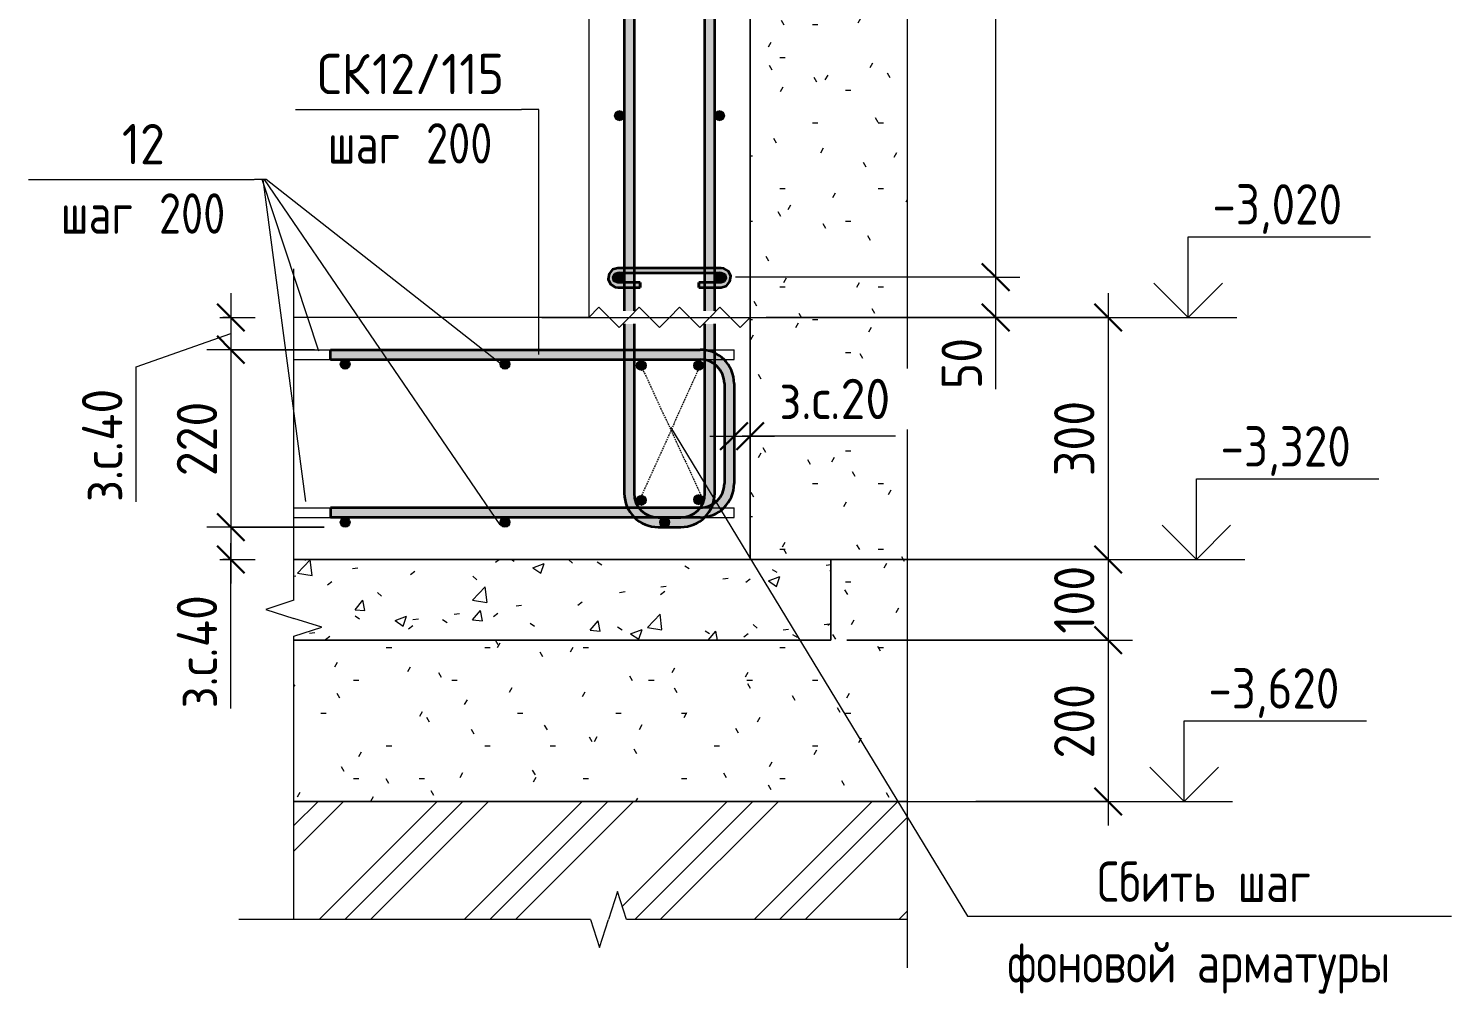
# Model space of a CAD drawing. Header units: millimetres. Extents: x -6516 to 17647, y -4389 to 6814.
# Drawn here: x 15271 to 17035, y -3858 to -2662 of the extents above; entities that cross this region are included whole.
import ezdxf

# ---------------------------------------------------------------- set-up
doc = ezdxf.new("R2010")
doc.units = ezdxf.units.MM
doc.linetypes.add('01 Штриховая _2 мм_', pattern=[3, 2, -1])
for name, color, linetype, lineweight in [('AA_Dim', 7, 'Continuous', 9), ('AA_Dim-20', 7, 'Continuous', 9), ('AA_Linii', 7, 'Continuous', 9), ('AA_Oformlenie', 7, 'Continuous', 9), ('AA_Vinoska', 7, 'Continuous', 9), ('AA_Visotnaya otmetka', 7, 'Continuous', 9), ('AF_Perekritie', 7, 'Continuous', 60), ('AF_Perekritie_Грунт', 253, 'Continuous', 20), ('AF_Stena_Опалубка', 253, 'Continuous', 20), ('KR_Armatura', 7, 'Continuous', 20), ('KR_Armatura_Tonkie', 7, 'Continuous', 20), ('KR_Fundament', 7, 'Continuous', 20), ('Генплан', 7, 'Continuous', 9)]:
    doc.layers.add(name, color=color, linetype=linetype, lineweight=lineweight)
doc.styles.add('GOST Common', font='GOST_Common.ttf', dxfattribs={"width": 0.85, "height": 50})
doc.styles.add('ISOCPEUR_1', font='isocpeur.TTF', dxfattribs={"width": 0.9, "height": 50})
doc.styles.add('ISOCPEUR_2', font='isocpeur.TTF', dxfattribs={"width": 0.85, "height": 50})
doc.styles.add('ISOCPEUR_3', font='isocpeur.TTF', dxfattribs={"width": 0.8, "height": 50})
doc.dimstyles.new('00_Точн_3_знака__прозр_', dxfattribs={"dimscale": 304.8, "dimtxt": 50.137748, "dimasz": 0.111549, "dimexe": 0.098425, "dimexo": 0.065617, "dimgap": 0.006562, "dimtad": 1, "dimdec": 3, "dimrnd": 0.001, "dimdsep": 46, "dimtxsty": 'ISOCPEUR_1', "dimblk1": 'OBLIQUE', "dimblk2": 'OBLIQUE', "dimsah": 1, "dimcen": 0.09, "dimdle": 0.098425, "dimazin": 0, "dimtfac": 1, "dimtdec": 4, "dimtix": 1, "dimtmove": 1, "dimatfit": 3, "dimfxl": 1, "dimtvp": 1, "dimtolj": 1, "dimtzin": 0, "dimlwd": 18, "dimlwe": 18, "dimarcsym": 2})
doc.dimstyles.new('00_Точн_3_знака__прозр__1', dxfattribs={"dimscale": 304.8, "dimtxt": 50.137748, "dimasz": 0.111549, "dimexe": 0.098425, "dimexo": 0.065617, "dimgap": 0.006562, "dimtad": 1, "dimdec": 3, "dimrnd": 0.001, "dimdsep": 46, "dimtxsty": 'ISOCPEUR_1', "dimblk1": 'OBLIQUE', "dimblk2": 'OBLIQUE', "dimsah": 1, "dimcen": 0.09, "dimdle": 0.098425, "dimazin": 0, "dimtfac": 1, "dimtdec": 4, "dimtix": 1, "dimtmove": 0, "dimatfit": 3, "dimfxl": 1, "dimtvp": 1, "dimtolj": 1, "dimtzin": 0, "dimlwd": 18, "dimlwe": 18, "dimarcsym": 2})
doc.dimstyles.new('01_Точн_3_знака__непрозр_', dxfattribs={"dimscale": 304.8, "dimtxt": 50.137748, "dimasz": 0.111549, "dimexe": 0.098425, "dimexo": 0.065617, "dimgap": 0.019685, "dimtad": 1, "dimdec": 3, "dimrnd": 0.001, "dimdsep": 46, "dimtxsty": 'ISOCPEUR_1', "dimblk1": 'OBLIQUE', "dimblk2": 'OBLIQUE', "dimsah": 1, "dimcen": 0.09, "dimdle": 0.098425, "dimazin": 0, "dimtfac": 1, "dimtdec": 4, "dimtix": 1, "dimtmove": 1, "dimatfit": 3, "dimfxl": 1, "dimtvp": 1, "dimtfill": 1, "dimtolj": 1, "dimtzin": 0, "dimlwd": 18, "dimlwe": 18, "dimarcsym": 2})
doc.dimstyles.new('05_Округл_1мм__прозр_', dxfattribs={"dimscale": 304.8, "dimtxt": 50.137748, "dimasz": 0.111549, "dimexe": 0.098425, "dimexo": 0.065617, "dimgap": 0.006562, "dimtad": 1, "dimdec": 0, "dimdsep": 46, "dimtxsty": 'ISOCPEUR_1', "dimblk1": 'OBLIQUE', "dimblk2": 'OBLIQUE', "dimsah": 1, "dimcen": 0.09, "dimdle": 0.098425, "dimazin": 0, "dimtfac": 1, "dimtdec": 4, "dimtix": 1, "dimtmove": 0, "dimatfit": 3, "dimfxl": 1, "dimtvp": 1, "dimtolj": 1, "dimtzin": 0, "dimlwd": 18, "dimlwe": 18, "dimarcsym": 2})
doc.dimstyles.new('05_Округл_1мм__прозр__1', dxfattribs={"dimscale": 304.8, "dimtxt": 50.137748, "dimasz": 0.111549, "dimexe": 0.098425, "dimexo": 0.065617, "dimgap": 0.006562, "dimtad": 1, "dimdec": 0, "dimdsep": 46, "dimtxsty": 'ISOCPEUR_1', "dimblk1": 'OBLIQUE', "dimblk2": 'OBLIQUE', "dimsah": 1, "dimcen": 0.09, "dimdle": 0.098425, "dimazin": 0, "dimtfac": 1, "dimtdec": 4, "dimtix": 1, "dimtmove": 1, "dimatfit": 3, "dimfxl": 1, "dimtvp": 1, "dimtolj": 1, "dimtzin": 0, "dimlwd": 18, "dimlwe": 18, "dimarcsym": 2})

# ---------------------------------------------------------------- blocks, each defined once
blk = doc.blocks.new('Грунт - Грунт-3679763-КР_РЗ_Арм_4')
at = {"layer": 'Генплан'}
h = blk.add_hatch(dxfattribs=at)
h.set_pattern_fill('FP_20', color=256, style=0, pattern_type=2)
h.set_pattern_definition([(45, (-5835.2, -300), (-89.8026, 89.8026), []), (45, (-5803.45, -300), (0, 179.605), []), (45, (-5866.95, -300), (0, 179.605), [])])
h.paths.add_polyline_path([(-4665.5, -3766.3), (-4654.5, -3731.7), (-4643.5, -3766.3), (-4295.5, -3766.3), (-4295.5, -3620), (-5055.5, -3620), (-5055.5, -3766.3), (-4688, -3766.3), (-4688, -3750.6), (-4665.5, -3750.6)])
blk.add_line((-4295.5, -3620), (-5055.5, -3620), dxfattribs=at)
blk = doc.blocks.new('350_Шпилька массив _НесАрм_РабПлоск_ - 350_Шпилька массив _НесАрм_РабПлоск_-3968152-КР_РЗ_Арм_4')
at = {"layer": 'KR_Armatura_Tonkie', "lineweight": 35}
for points in [[(-4654, -2982.7), (-4654, -2976.8), (-4659.2, -2973.8), (-4659, -2967.7), (-4654, -2964.7), (-4654, -2958.9), (-4657.6, -2960.3), (-4662.5, -2962.3), (-4666, -2970.8), (-4662.5, -2979.3), (-4654.9, -2982.4)], [(-4565.1, -2964.8), (-4526, -2964.7), (-4526, -2958.8), (-4654, -2958.9), (-4654, -2964.8), (-4620.9, -2964.8)], [(-4526, -2982.7), (-4522.4, -2981.3), (-4517.5, -2979.3), (-4514, -2970.8), (-4517.5, -2962.3), (-4526, -2958.9), (-4526, -2964.8), (-4520.8, -2967.8), (-4520.8, -2973.8), (-4526, -2976.9), (-4526, -2982.4)], [(-4646, -2982.8), (-4626.3, -2982.7), (-4626.3, -2976.8), (-4654, -2976.9), (-4654, -2982.8), (-4648.9, -2982.8)], [(-4537.1, -2982.8), (-4526, -2982.7), (-4526, -2976.8), (-4553.7, -2976.9), (-4553.7, -2982.8), (-4546, -2982.8)]]:
    blk.add_hatch(color=256, dxfattribs=at).paths.add_polyline_path(points)
for p, q in [((-4646, -2958.8), (-4654, -2958.8)), ((-4634, -2958.8), (-4646, -2958.8)), ((-4546, -2958.8), (-4634, -2958.8)), ((-4534, -2958.8), (-4546, -2958.8)), ((-4526, -2958.8), (-4534, -2958.8)), ((-4654, -2964.8), (-4646, -2964.8)), ((-4646, -2976.8), (-4654, -2976.8)), ((-4646, -2964.8), (-4634, -2964.8)), ((-4634, -2976.8), (-4646, -2976.8)), ((-4634, -2964.8), (-4546, -2964.8)), ((-4626.3, -2976.8), (-4634, -2976.8)), ((-4626.3, -2976.8), (-4626.3, -2982.8)), ((-4626.3, -2982.7), (-4626.3, -2976.9)), ((-4546, -2976.8), (-4553.7, -2976.8)), ((-4553.7, -2982.8), (-4553.7, -2976.8)), ((-4553.7, -2976.9), (-4553.7, -2982.7)), ((-4546, -2964.8), (-4534, -2964.8)), ((-4534, -2976.8), (-4546, -2976.8)), ((-4534, -2964.8), (-4526, -2964.8)), ((-4526, -2976.8), (-4534, -2976.8)), ((-4654, -2982.8), (-4646, -2982.8)), ((-4646, -2982.8), (-4634, -2982.8)), ((-4634, -2982.8), (-4626.3, -2982.8)), ((-4553.7, -2982.8), (-4546, -2982.8)), ((-4546, -2982.8), (-4534, -2982.8)), ((-4534, -2982.8), (-4526, -2982.8))]:
    blk.add_line(p, q, dxfattribs=at)
at = {"layer": 'KR_Armatura_Tonkie', "lineweight": 35, "flags": 128}
for points in [[(-4654, -2958.8), (-4660.5, -2960.7), (-4664.9, -2965.9), (-4665.9, -2972.6), (-4663, -2978.8), (-4657.2, -2982.4), (-4654, -2982.8)], [(-4526, -2982.8), (-4519.5, -2980.9), (-4515.1, -2975.7), (-4514.1, -2969), (-4517, -2962.8), (-4522.8, -2959.2), (-4526, -2958.8)], [(-4654, -2976.8), (-4658.4, -2974.9), (-4660, -2970.5), (-4657.9, -2966.2), (-4654, -2964.8)], [(-4526, -2964.8), (-4521.6, -2966.7), (-4520, -2971.1), (-4522.1, -2975.4), (-4526, -2976.8)]]:
    blk.add_lwpolyline(points, dxfattribs=at)
blk = doc.blocks.new('011_ЛинияОбрыва _ЭлУзла_Линия_ - Тип 1-3966269-КР_РЗ_Арм_4')
at = {"layer": 'AA_Oformlenie'}
for p, q in [((-5055.5, -3370.6), (-5055.5, -3020)), ((-5055.5, -3766.3), (-5055.5, -3415.2))]:
    blk.add_line(p, q, dxfattribs=at)
blk = doc.blocks.new('011_ЛинияОбрыва _ЭлУзла_Линия_ - Тип 1-3966329-КР_РЗ_Арм_4')
at = {"layer": 'AA_Oformlenie'}
for p, q in [((-4688, -3766.3), (-5123.7, -3766.3)), ((-4295.5, -3766.3), (-4643.5, -3766.3))]:
    blk.add_line(p, q, dxfattribs=at)
blk = doc.blocks.new('011_ЛинияОбрыва _ЭлУзла_Линия_ - Тип 1-3966176-КР_РЗ_Арм_4')
at = {"layer": 'AA_Oformlenie'}
blk.add_line((-4295.5, -1945.7), (-4295.5, -3766.3), dxfattribs=at)
blk = doc.blocks.new('Последовательность узлов - 3мм масшт20 маскировка-904226-КР_РЗ_Арм_4')
at = {"layer": 'AA_Oformlenie'}
for p, q in [((-4690, -3020), (-4677.5, -3007.5)), ((-4652.5, -3032.5), (-4677.5, -3007.5)), ((-4640, -3020), (-4627.5, -3007.5)), ((-4602.5, -3032.5), (-4627.5, -3007.5)), ((-4590, -3020), (-4577.5, -3007.5)), ((-4552.5, -3032.5), (-4577.5, -3007.5)), ((-4540, -3020), (-4527.5, -3007.5)), ((-4502.5, -3032.5), (-4527.5, -3007.5)), ((-4640, -3020), (-4652.5, -3032.5)), ((-4590, -3020), (-4602.5, -3032.5)), ((-4540, -3020), (-4552.5, -3032.5)), ((-4490, -3020), (-4502.5, -3032.5))]:
    blk.add_line(p, q, dxfattribs=at)
blk = doc.blocks.new('010_Текст с выноской - Текст 2 строки-3938426-КР_РЗ_Арм_4')
at = {"layer": 'AA_Vinoska'}
blk.add_line((-4220.7, -3762.1), (-3620.7, -3762.1), dxfattribs=at)
blk = doc.blocks.new('DIMBLOCK113-КР_РЗ_Арм_4')
at = {"layer": 'AA_Dim-20', "lineweight": 18}
for p, q in [((16609.7, -2990), (16609.7, -3320)), ((16185.9, -3020), (16639.7, -3020)), ((16609.7, -3020), (16185.9, -3020)), ((16185.9, -3320), (16639.7, -3320)), ((16609.7, -3320), (16185.9, -3320))]:
    blk.add_line(p, q, dxfattribs=at)
at = {"layer": 'AA_Dim-20', "lineweight": 30}
for p, q in [((16609.7, -3020), (16592.7, -3003)), ((16609.7, -3020), (16626.7, -3037)), ((16609.7, -3320), (16592.7, -3303)), ((16609.7, -3320), (16626.7, -3337))]:
    blk.add_line(p, q, dxfattribs=at)
at = {"layer": 'AA_Dim-20', "color": 0, "lineweight": 18, "insert": (16542.6, -3216.8), "char_height": 50, "width": 112.384, "attachment_point": 1, "rotation": 90, "line_spacing_factor": 1.135194, "style": 'ISOCPEUR_1'}
blk.add_mtext('300', dxfattribs=at)
blk = doc.blocks.new('_Oblique')
at = {"color": 0, "linetype": 'ByBlock', "lineweight": -2}
blk.add_line((-0.5, -0.5), (0.5, 0.5), dxfattribs=at)
blk = doc.blocks.new('DIMBLOCK114-КР_РЗ_Арм_4')
at = {"layer": 'AA_Dim-20', "lineweight": 30}
for p, q in [((16609.7, -3320), (16592.7, -3303)), ((16609.7, -3320), (16626.7, -3337)), ((16609.7, -3420), (16592.7, -3403)), ((16609.7, -3420), (16626.7, -3437))]:
    blk.add_line(p, q, dxfattribs=at)
at = {"layer": 'AA_Dim-20', "lineweight": 18}
for p, q in [((16185.9, -3320), (16639.7, -3320)), ((16609.7, -3320), (16185.9, -3320)), ((16609.7, -3320), (16609.7, -3420)), ((16285.9, -3420), (16639.7, -3420)), ((16609.7, -3420), (16285.9, -3420))]:
    blk.add_line(p, q, dxfattribs=at)
at = {"layer": 'AA_Dim-20', "color": 0, "lineweight": 18, "insert": (16542.6, -3412.1), "char_height": 50, "width": 101.032, "attachment_point": 1, "rotation": 90, "line_spacing_factor": 1.135194, "style": 'ISOCPEUR_1'}
blk.add_mtext('100', dxfattribs=at)
blk = doc.blocks.new('DIMBLOCK115-КР_РЗ_Арм_4')
at = {"layer": 'AA_Dim-20', "lineweight": 30}
for p, q in [((16609.7, -3420), (16592.7, -3403)), ((16609.7, -3420), (16626.7, -3437)), ((16609.7, -3620), (16592.7, -3603)), ((16609.7, -3620), (16626.7, -3637))]:
    blk.add_line(p, q, dxfattribs=at)
at = {"layer": 'AA_Dim-20', "lineweight": 18}
for p, q in [((16285.9, -3420), (16639.7, -3420)), ((16609.7, -3420), (16285.9, -3420)), ((16609.7, -3420), (16609.7, -3650)), ((16609.7, -3620), (16445.7, -3620)), ((16449.6, -3620), (16639.7, -3620))]:
    blk.add_line(p, q, dxfattribs=at)
at = {"layer": 'AA_Dim-20', "color": 0, "lineweight": 18, "insert": (16542.6, -3566.8), "char_height": 50, "width": 112.384, "attachment_point": 1, "rotation": 90, "line_spacing_factor": 1.135194, "style": 'ISOCPEUR_1'}
blk.add_mtext('200', dxfattribs=at)
blk = doc.blocks.new('Высотные отметки - Стрелка вверх-400292-КР_РЗ_Арм_4')
at = {"layer": 'AA_Vinoska'}
for p, q in [((-3947, -2920), (-3721, -2920)), ((-3947, -3020), (-3947, -2920)), ((-3947, -3020), (-3989.5, -2977.6)), ((-3947, -3020), (-3904.6, -2977.6)), ((-4007, -3020), (-3887, -3020))]:
    blk.add_line(p, q, dxfattribs=at)
blk = doc.blocks.new('DIMBLOCK116-КР_РЗ_Арм_4')
at = {"layer": 'AA_Dim-20', "lineweight": 18}
for p, q in [((15522.3, -2990), (15522.3, -3060)), ((15508.4, -3020), (15552.3, -3020)), ((15522.3, -3020), (15512.4, -3020)), ((15404.9, -3081.2), (15522.3, -3040)), ((15625.9, -3060), (15492.3, -3060)), ((15522.3, -3060), (15625.9, -3060)), ((15404.9, -3248.8), (15404.9, -3081.2))]:
    blk.add_line(p, q, dxfattribs=at)
at = {"layer": 'AA_Dim-20', "lineweight": 30}
for p, q in [((15522.3, -3020), (15505.3, -3003)), ((15522.3, -3020), (15539.3, -3037)), ((15522.3, -3060), (15505.3, -3043)), ((15522.3, -3060), (15539.3, -3077))]:
    blk.add_line(p, q, dxfattribs=at)
at = {"layer": 'AA_Dim-20', "color": 0, "lineweight": 18, "insert": (15337.7, -3248.8), "char_height": 50, "width": 177.09, "attachment_point": 1, "rotation": 90, "line_spacing_factor": 1.135194, "style": 'ISOCPEUR_1'}
blk.add_mtext('з.с.40', dxfattribs=at)
blk = doc.blocks.new('DIMBLOCK117-КР_РЗ_Арм_4')
at = {"layer": 'AA_Dim-20', "lineweight": 30}
for p, q in [((15522.3, -3060), (15505.3, -3043)), ((15522.3, -3060), (15539.3, -3077)), ((15522.3, -3280), (15505.3, -3263)), ((15522.3, -3280), (15539.3, -3297))]:
    blk.add_line(p, q, dxfattribs=at)
at = {"layer": 'AA_Dim-20', "lineweight": 18}
for p, q in [((15625.9, -3060), (15492.3, -3060)), ((15522.3, -3060), (15522.3, -3280)), ((15522.3, -3060), (15625.9, -3060)), ((15637.9, -3280), (15492.3, -3280)), ((15522.3, -3280), (15637.9, -3280))]:
    blk.add_line(p, q, dxfattribs=at)
at = {"layer": 'AA_Dim-20', "color": 0, "lineweight": 18, "insert": (15455.2, -3216.8), "char_height": 50, "width": 112.384, "attachment_point": 1, "rotation": 90, "line_spacing_factor": 1.135194, "style": 'ISOCPEUR_1'}
blk.add_mtext('220', dxfattribs=at)
blk = doc.blocks.new('DIMBLOCK118-КР_РЗ_Арм_4')
at = {"layer": 'AA_Dim-20', "lineweight": 30}
for p, q in [((15522.3, -3280), (15505.3, -3263)), ((15522.3, -3280), (15539.3, -3297)), ((15522.3, -3320), (15505.3, -3303)), ((15522.3, -3320), (15539.3, -3337))]:
    blk.add_line(p, q, dxfattribs=at)
at = {"layer": 'AA_Dim-20', "lineweight": 18}
for p, q in [((15637.9, -3280), (15492.3, -3280)), ((15522.3, -3280), (15522.3, -3350)), ((15522.3, -3280), (15637.9, -3280)), ((15522.3, -3337), (15522.3, -3300)), ((15508.4, -3320), (15552.3, -3320)), ((15522.3, -3320), (15512.4, -3320)), ((15522.3, -3504.6), (15522.3, -3337))]:
    blk.add_line(p, q, dxfattribs=at)
at = {"layer": 'AA_Dim-20', "color": 0, "lineweight": 18, "insert": (15455.2, -3504.6), "char_height": 50, "width": 177.09, "attachment_point": 1, "rotation": 90, "line_spacing_factor": 1.135194, "style": 'ISOCPEUR_1'}
blk.add_mtext('з.с.40', dxfattribs=at)
blk = doc.blocks.new('042_М_Арматуры - Диам длина поз _ Шаг-2260295-КР_РЗ_Арм_4')
at = {"layer": 'AA_Vinoska'}
blk.add_line((-5384.6, -2849.2), (-5104.6, -2849.2), dxfattribs=at)
blk = doc.blocks.new('DIMBLOCK119-КР_РЗ_Арм_4')
at = {"layer": 'AA_Dim-20', "lineweight": 30}
for p, q in [((16145.9, -3167.2), (16162.9, -3150.2)), ((16165.9, -3167.2), (16182.9, -3150.2)), ((16145.9, -3167.2), (16128.9, -3184.2)), ((16165.9, -3167.2), (16148.9, -3184.2))]:
    blk.add_line(p, q, dxfattribs=at)
at = {"layer": 'AA_Dim-20', "lineweight": 18}
for p, q in [((16115.9, -3167.2), (16195.9, -3167.2)), ((16145.9, -3163.1), (16145.9, -3197.2)), ((16145.9, -3167.2), (16145.9, -3163.1)), ((16182.2, -3167.2), (16155.9, -3167.2)), ((16165.9, -3163.1), (16165.9, -3197.2)), ((16165.9, -3167.2), (16165.9, -3163.1)), ((16346, -3167.2), (16182.2, -3167.2))]:
    blk.add_line(p, q, dxfattribs=at)
at = {"layer": 'AA_Dim-20', "color": 0, "lineweight": 18, "insert": (16202.2, -3096.1), "char_height": 50, "width": 172.55, "attachment_point": 1, "line_spacing_factor": 1.135194, "style": 'ISOCPEUR_1', "bg_fill": 3, "box_fill_scale": 1.25, "bg_fill_color": 256, "bg_fill_true_color": 13158600, "bg_fill_transparency": 0}
blk.add_mtext('з.с.20', dxfattribs=at)
blk = doc.blocks.new('DIMBLOCK120-КР_РЗ_Арм_4')
at = {"layer": 'AA_Dim-20', "lineweight": 30}
for p, q in [((16470.2, -2970), (16453.2, -2953)), ((16470.2, -2970), (16487.2, -2987)), ((16470.2, -3020), (16453.2, -3003)), ((16470.2, -3020), (16487.2, -3037))]:
    blk.add_line(p, q, dxfattribs=at)
at = {"layer": 'AA_Dim-20', "lineweight": 18}
for p, q in [((16470.2, -2970), (16147.9, -2970)), ((16470.2, -3050), (16470.2, -2970)), ((16470.2, -2970), (16500.2, -2970)), ((16470.2, -3026.5), (16470.2, -2995)), ((16470.2, -3020), (16185.9, -3020)), ((16470.2, -3020), (16500.2, -3020)), ((16470.2, -3109), (16470.2, -3026.5))]:
    blk.add_line(p, q, dxfattribs=at)
at = {"layer": 'AA_Dim-20', "color": 0, "lineweight": 18, "insert": (16403.1, -3109), "char_height": 50, "width": 74.923, "attachment_point": 1, "rotation": 90, "line_spacing_factor": 1.135194, "style": 'ISOCPEUR_1'}
blk.add_mtext('50', dxfattribs=at)
blk = doc.blocks.new('_None')
blk = doc.blocks.new('DIMBLOCK121-КР_РЗ_Арм_4')
at = {"layer": 'AA_Dim-20', "lineweight": 18}
for p, q in [((16470.2, 300), (16185.9, 300)), ((16470.2, 300), (16500.2, 300)), ((16470.2, 230), (16147.9, 230)), ((16470.2, -2970), (16470.2, 230)), ((16470.2, 230), (16500.2, 230)), ((16470.2, -2970), (16147.9, -2970)), ((16470.2, -2970), (16500.2, -2970))]:
    blk.add_line(p, q, dxfattribs=at)
at = {"layer": 'AA_Dim-20', "lineweight": 30}
for p, q in [((16470.2, 300), (16453.2, 317)), ((16470.2, 300), (16487.2, 283)), ((16470.2, 230), (16453.2, 247)), ((16470.2, 230), (16487.2, 213)), ((16470.2, -2970), (16453.2, -2953)), ((16470.2, -2970), (16487.2, -2987))]:
    blk.add_line(p, q, dxfattribs=at)
at = {"layer": 'AA_Dim-20', "color": 0, "lineweight": 18, "insert": (16403.1, -1537), "char_height": 50, "width": 400.724, "attachment_point": 1, "rotation": 90, "line_spacing_factor": 1.135194, "style": 'ISOCPEUR_1'}
blk.add_mtext('16х200=3200', dxfattribs=at)

msp = doc.modelspace()

# ---------------------------------------------------------------- hatches: boundary and pattern name
at = {"layer": 'AF_Perekritie', "lineweight": 9}
h = msp.add_hatch(dxfattribs=at)
h.set_pattern_fill('FP_21', color=256, style=0, pattern_type=2)
h.set_pattern_definition([(50, (14820.72, -300), (145.7474, -12.7507), [15.24, -167.64]), (355, (14820.72, -300), (-28.194, 152.846), [12.192, -134.112]), (100.451, (14832.87, -301.06), (117.554, 140.094), [12.952, -142.472]), (46.184, (14820.72, -259.36), (216.8635, -33.634), [22.86, -251.46]), (96.636, (14838.8, -262.16), (189.922, 197.942), [19.428, -213.708]), (351.184, (14820.72, -259.36), (189.925, 197.94), [18.288, -201.168]), (21, (14841.04, -269.52), (121.292, -81.8118), [15.24, -167.64]), (326, (14841.04, -269.52), (49.442, 147.351), [12.192, -134.112]), (71.451, (14851.15, -276.34), (170.734, 65.5375), [12.952, -142.472]), (37.5, (14820.72, -300), (2.4709, 67.6435), [6.706, -125.781, 6.706, -129.438, -134.62]), (37.5, (14820.72, -300), (2.4709, 67.6435), [-268.63, 6.706, -127.914]), (7.5, (14820.72, -300), (53.4554, 80.144), [6.706, -70.917, 6.706, -122.733, -51.308]), (7.5, (14820.72, -300), (53.4554, 80.144), [-207.061, 6.706, -44.602]), (327.5, (14775.405, -300), (108.4723, -4.58285), [6.706, -44.094, 6.706, -151.79, -210.312]), (327.5, (14775.405, -300), (108.4723, -4.58285), [-209.296, 6.706, -203.606]), (317.5, (14755.09, -300), (118.503, 20.3417), [6.706, -59.334, 6.706, -98.552, -149.352]), (317.5, (14755.09, -300), (118.503, 20.3417), [-171.298, 6.706, -142.646])])
h.paths.add_polyline_path([(16265.9223, -3420), (16265.9223, -3320), (15600.4228, -3320), (15600.4228, -3370.6433), (15616.1239, -3370.6433), (15616.1239, -3393.1668), (15600.4228, -3393.1668), (15635.0638, -3404.1668), (15600.4228, -3415.1668), (15600.4228, -3420), (15635.0638, -3420)])
at = {"layer": 'KR_Armatura'}
h = msp.add_hatch(color=256, dxfattribs=at)
edge = h.paths.add_edge_path()
edge.add_arc((16003.9223, -2770), 6, 0, 360)
for points in [[(16003.9223, -2776), (16009.1185, -2773), (16009.1185, -2767), (16003.9223, -2764), (15998.7262, -2767), (15998.7262, -2773)], [(16127.9223, -2776), (16133.1185, -2773), (16133.1185, -2767), (16127.9223, -2764), (16122.7262, -2767), (16122.7262, -2773)], [(16127.9223, -2776), (16133.1185, -2773), (16133.1185, -2767), (16127.9223, -2764), (16122.7262, -2767), (16122.7262, -2773)], [(16003.9223, -2976), (16009.1185, -2973), (16009.1185, -2967), (16003.9223, -2964), (15998.7262, -2967), (15998.7262, -2973)], [(16127.9223, -2976), (16133.1185, -2973), (16133.1185, -2967), (16127.9223, -2964), (16122.7262, -2967), (16122.7262, -2973)], [(16127.9223, -2976), (16133.1185, -2973), (16133.1185, -2967), (16127.9223, -2964), (16122.7262, -2967), (16122.7262, -2973)]]:
    msp.add_hatch(color=256, dxfattribs=at).paths.add_polyline_path(points)
h = msp.add_hatch(color=256, dxfattribs=at)
edge = h.paths.add_edge_path()
edge.add_arc((16127.9223, -2770), 6, 0, 360)
h = msp.add_hatch(color=256, dxfattribs=at)
edge = h.paths.add_edge_path()
edge.add_arc((16127.9223, -2770), 6, 0, 360)
h = msp.add_hatch(color=256, dxfattribs=at)
edge = h.paths.add_edge_path()
edge.add_arc((16003.9223, -2970), 6, 0, 360)
h = msp.add_hatch(color=256, dxfattribs=at)
edge = h.paths.add_edge_path()
edge.add_arc((16127.9223, -2970), 6, 0, 360)
h = msp.add_hatch(color=256, dxfattribs=at)
edge = h.paths.add_edge_path()
edge.add_arc((16127.9223, -2970), 6, 0, 360)
at = {"layer": 'KR_Armatura', "lineweight": 9}
h = msp.add_hatch(color=256, dxfattribs=at)
edge = h.paths.add_edge_path()
edge.add_arc((15663.9223, -3078), 6, 0, 360)
for points in [[(15660.9223, -3083.1962), (15666.9223, -3083.1962), (15669.9223, -3078), (15666.9223, -3072.8038), (15660.9223, -3072.8038), (15657.9223, -3078)], [(15858.9223, -3083.1962), (15864.9223, -3083.1962), (15867.9223, -3078), (15864.9223, -3072.8038), (15858.9223, -3072.8038), (15855.9223, -3078)], [(16101.8835, -3085.5836), (16107.0796, -3082.5836), (16107.0796, -3076.5836), (16101.8835, -3073.5836), (16096.6873, -3076.5836), (16096.6873, -3082.5836)], [(16101.8835, -3251.8336), (16107.0796, -3248.8336), (16107.0796, -3242.8336), (16101.8835, -3239.8336), (16096.6873, -3242.8336), (16096.6873, -3248.8336)], [(15660.9223, -3279.1962), (15666.9223, -3279.1962), (15669.9223, -3274), (15666.9223, -3268.8038), (15660.9223, -3268.8038), (15657.9223, -3274)], [(15858.9223, -3279.1962), (15864.9223, -3279.1962), (15867.9223, -3274), (15864.9223, -3268.8038), (15858.9223, -3268.8038), (15855.9223, -3274)], [(16056.9223, -3279.1962), (16062.9223, -3279.1962), (16065.9223, -3274), (16062.9223, -3268.8038), (16056.9223, -3268.8038), (16053.9223, -3274)]]:
    msp.add_hatch(color=256, dxfattribs=at).paths.add_polyline_path(points)
h = msp.add_hatch(color=256, dxfattribs=at)
edge = h.paths.add_edge_path()
edge.add_arc((15861.9223, -3078), 6, 0, 360)
h = msp.add_hatch(color=256, dxfattribs=at)
edge = h.paths.add_edge_path()
edge.add_arc((16101.8835, -3079.5836), 6, 0, 360)
h = msp.add_hatch(color=256, dxfattribs=at)
edge = h.paths.add_edge_path()
edge.add_arc((16101.8835, -3245.8336), 6, 0, 360)
h = msp.add_hatch(color=256, dxfattribs=at)
edge = h.paths.add_edge_path()
edge.add_arc((15663.9223, -3274), 6, 0, 360)
h = msp.add_hatch(color=256, dxfattribs=at)
edge = h.paths.add_edge_path()
edge.add_arc((15861.9223, -3274), 6, 0, 360)
h = msp.add_hatch(color=256, dxfattribs=at)
edge = h.paths.add_edge_path()
edge.add_arc((16059.9223, -3274), 6, 0, 360)
at = {"layer": 'KR_Armatura_Tonkie', "transparency": 33554432}
h = msp.add_hatch(color=256, dxfattribs=at)
h.paths.add_polyline_path([(16021.9223, -3238), (16021.9223, -3028), (16009.9223, -3028), (16009.9223, -3238)])
h.paths.add_polyline_path([(16015.9223, -3012), (16021.9223, -3012), (16021.9223, 270), (16009.9223, 270), (16009.9223, -3012)])
h = msp.add_hatch(color=250, dxfattribs=at)
h.paths.add_polyline_path([(16109.9223, -3238), (16121.9223, -3238), (16121.9223, -3028), (16109.9223, -3028), (16109.9223, -3162.9944)])
h.paths.add_polyline_path([(16109.9223, -3012), (16121.9223, -3012), (16121.9223, 270), (16109.9223, 270), (16109.9223, -2993.149)])
at = {"layer": 'KR_Armatura_Tonkie'}
for color, points in [(256, [(15645.9223, -3072), (16103.9223, -3072), (16103.9223, -3060), (15645.9223, -3060)]), (250, [(16133.9223, -3102), (16145.9223, -3102), (16144.4912, -3091.1296), (16140.2954, -3081), (16133.6208, -3072.3015), (16124.9223, -3065.6269), (16114.7927, -3061.4311), (16103.9223, -3060), (16103.9223, -3072), (16111.6869, -3073.0222), (16118.9223, -3076.0192), (16125.1355, -3080.7868), (16129.9031, -3087), (16132.9001, -3094.2354)]), (256, [(16031.0995, -3085.5836), (16036.2956, -3082.5836), (16036.2956, -3076.5836), (16031.0995, -3073.5836), (16025.9033, -3076.5836), (16025.9033, -3082.5836)]), (250, [(16133.9223, -3226), (16145.9223, -3226), (16145.9223, -3102), (16133.9223, -3102), (16133.9223, -3162.9944)]), (250, [(16103.9223, -3268), (16114.7927, -3266.5689), (16124.9223, -3262.3731), (16133.6208, -3255.6985), (16140.2954, -3247), (16144.4912, -3236.8704), (16145.9223, -3226), (16133.9223, -3226), (16132.9001, -3233.7646), (16129.9031, -3241), (16125.1355, -3247.2132), (16118.9223, -3251.9808), (16111.6869, -3254.9778), (16103.9223, -3256)]), (256, [(16031.0995, -3252.6339), (16036.2956, -3249.6339), (16036.2956, -3243.6339), (16031.0995, -3240.6339), (16025.9033, -3243.6339), (16025.9416, -3249.656)]), (250, [(15979.1288, -3268), (16103.9223, -3268), (16103.9223, -3256), (15645.9223, -3256), (15645.9223, -3268)])]:
    msp.add_hatch(color=color, dxfattribs=at).paths.add_polyline_path(points)
h = msp.add_hatch(color=256, dxfattribs=at)
edge = h.paths.add_edge_path()
edge.add_arc((16031.0995, -3079.5836), 6, 0, 360)
at = {"layer": 'KR_Armatura_Tonkie', "transparency": 33554432}
for points in [[(16051.9223, -3280), (16051.9223, -3268), (16044.1577, -3266.9778), (16036.9223, -3263.9808), (16030.7091, -3259.2132), (16025.9416, -3253), (16022.9445, -3245.7646), (16021.9223, -3238), (16009.9223, -3238), (16011.3534, -3248.8704), (16015.5493, -3259), (16022.2238, -3267.6985), (16030.9223, -3274.3731), (16041.0519, -3278.5689)], [(16079.9223, -3280), (16090.7927, -3278.5689), (16100.9223, -3274.3731), (16109.6208, -3267.6985), (16116.2954, -3259), (16120.4912, -3248.8704), (16121.9223, -3238), (16109.9223, -3238), (16108.9001, -3245.7646), (16105.9031, -3253), (16101.1355, -3259.2132), (16094.9223, -3263.9808), (16087.6869, -3266.9778), (16079.9223, -3268)], [(16079.9223, -3280), (16079.9223, -3268), (16051.9223, -3268), (16051.9223, -3280)]]:
    msp.add_hatch(color=250, dxfattribs=at).paths.add_polyline_path(points)
at = {"layer": 'KR_Armatura_Tonkie'}
h = msp.add_hatch(color=256, dxfattribs=at)
edge = h.paths.add_edge_path()
edge.add_arc((16031.0995, -3246.6339), 6, 0, 360)
at = {"layer": 'KR_Fundament', "lineweight": 9}
h = msp.add_hatch(dxfattribs=at)
h.set_pattern_fill('FP_22', color=256, style=0, pattern_type=2)
h.set_pattern_definition([(0, (14820.72, -300), (162.56, 40.64), [6.706, -115.214, 6.706, -115.214, -650.24]), (0, (14820.72, -300), (162.56, 40.64), [-243.84, 6.706, -237.134, 6.706, -115.214, -284.48]), (0, (14820.72, -300), (162.56, 40.64), [-609.6, 6.706, -74.574, 6.706, -196.494]), (120, (14881.68, -279.68), (-116.47527, 120.4611), [6.706, -115.214, 6.706, -115.214, -650.24]), (120, (14881.68, -279.68), (-116.47527, 120.4611), [-243.84, 6.706, -237.134, 6.706, -115.214, -284.48]), (120, (14881.68, -279.68), (-116.47527, 120.4611), [-609.6, 6.706, -74.574, 6.706, -196.494]), (240, (14902, -198.4), (-46.08473, -161.1011), [6.706, -115.214, 6.706, -115.214, -650.24]), (240, (14902, -198.4), (-46.08473, -161.1011), [-243.84, 6.706, -237.134, 6.706, -115.214, -284.48]), (240, (14902, -198.4), (-46.08473, -161.1011), [-609.6, 6.706, -74.574, 6.706, -196.494])])
h.paths.add_polyline_path([(16360.4228, -3620), (16360.4228, -1945.6903), (16344.7217, -1945.6903), (16344.7217, -1923.1668), (16360.4228, -1923.1668), (16325.7818, -1912.1668), (16360.4228, -1901.1668), (16360.4228, -80), (16165.9223, -80), (16165.9223, -3320), (16265.9223, -3320), (16265.9223, -3420), (15600.4228, -3420), (15600.4228, -3620)])

# ---------------------------------------------------------------- linework, layer by layer
at = {"layer": 'AA_Linii', "linetype": '01 Штриховая _2 мм_', "lineweight": 20}
for p, q in [((16029.6768, -3077.7603), (16104.6768, -3239.7865)), ((16104.6768, -3077.7603), (16029.6768, -3244.8024))]:
    msp.add_line(p, q, dxfattribs=at)
at = {"layer": 'AA_Vinoska'}
for p, q in [((15904.0023, -2762.2791), (15882.3974, -2762.2791)), ((15904.0023, -3066.1874), (15904.0023, -2762.2791)), ((15562.4544, -2849.2292), (15551.3664, -2849.2292)), ((15564.0992, -2849.2292), (15551.3664, -2849.2292)), ((15566.134, -2849.2292), (15551.3664, -2849.2292)), ((15561.1166, -2849.2292), (15551.3664, -2849.2292)), ((15631.2866, -3062.0203), (15561.1166, -2849.2292)), ((15615.0404, -3248.0742), (15562.4544, -2849.2292)), ((15856.2084, -3277.0949), (15564.0992, -2849.2292)), ((15857.3972, -3078), (15566.134, -2849.2292)), ((15600.4228, -3020), (15600.4228, -2960)), ((16067.1245, -3156.1289), (16435.242, -3762.1275)), ((15600.4228, -3370.6433), (15565.7627, -3381.9051)), ((15565.7627, -3381.9051), (15600.4228, -3393.1668)), ((15635.0638, -3404.1668), (15600.4228, -3393.1668)), ((15600.4228, -3415.1668), (15635.0638, -3404.1668)), ((16001.4228, -3731.6926), (15990.4228, -3766.3336)), ((16012.4228, -3766.3336), (16001.4228, -3731.6926)), ((15967.8993, -3766.3336), (15979.161, -3800.9937)), ((15979.161, -3800.9937), (15990.4228, -3766.3336)), ((16360.4228, -3766.3336), (16360.4228, -3826.3336))]:
    msp.add_line(p, q, dxfattribs=at)
at = {"layer": 'AA_Visotnaya otmetka'}
for p, q in [((15907.8102, -3020), (16595.5342, -3020)), ((16595.5342, -3020), (16708.8953, -3020)), ((16235.2978, -3320), (16655.9935, -3320)), ((16655.9935, -3320), (16718.9719, -3320)), ((16300.7954, -3620), (16572.862, -3620)), ((16572.862, -3620), (16703.8571, -3620))]:
    msp.add_line(p, q, dxfattribs=at)
at = {"layer": 'AF_Perekritie_Грунт'}
for p, q in [((16265.9223, -3320), (15600.4228, -3320)), ((16265.9223, -3420), (16265.9223, -3320)), ((15600.4228, -3420), (16265.9223, -3420))]:
    msp.add_line(p, q, dxfattribs=at)
at = {"layer": 'AF_Stena_Опалубка'}
for p, q in [((15965.9223, 300), (15965.9223, -3020)), ((16165.9223, -3020), (16165.9223, -80))]:
    msp.add_line(p, q, dxfattribs=at)
at = {"layer": 'KR_Armatura'}
for p, q in [((16003.9223, -2764), (15998.7262, -2767)), ((15998.7262, -2767), (15998.7262, -2773)), ((16009.1185, -2767), (16003.9223, -2764)), ((16009.1185, -2773), (16009.1185, -2767)), ((16127.9223, -2764), (16122.7262, -2767)), ((16127.9223, -2764), (16122.7262, -2767)), ((16122.7262, -2767), (16122.7262, -2773)), ((16122.7262, -2767), (16122.7262, -2773)), ((16133.1185, -2767), (16127.9223, -2764)), ((16133.1185, -2767), (16127.9223, -2764)), ((16133.1185, -2773), (16133.1185, -2767)), ((16133.1185, -2773), (16133.1185, -2767)), ((15998.7262, -2773), (16003.9223, -2776)), ((16003.9223, -2776), (16009.1185, -2773)), ((16122.7262, -2773), (16127.9223, -2776)), ((16122.7262, -2773), (16127.9223, -2776)), ((16127.9223, -2776), (16133.1185, -2773)), ((16127.9223, -2776), (16133.1185, -2773)), ((16003.9223, -2964), (15998.7262, -2967)), ((15998.7262, -2967), (15998.7262, -2973)), ((15998.7262, -2973), (16003.9223, -2976)), ((16009.1185, -2967), (16003.9223, -2964)), ((16003.9223, -2976), (16009.1185, -2973)), ((16009.1185, -2973), (16009.1185, -2967)), ((16127.9223, -2964), (16122.7262, -2967)), ((16127.9223, -2964), (16122.7262, -2967)), ((16122.7262, -2967), (16122.7262, -2973)), ((16122.7262, -2967), (16122.7262, -2973)), ((16122.7262, -2973), (16127.9223, -2976)), ((16122.7262, -2973), (16127.9223, -2976)), ((16133.1185, -2967), (16127.9223, -2964)), ((16133.1185, -2967), (16127.9223, -2964)), ((16127.9223, -2976), (16133.1185, -2973)), ((16127.9223, -2976), (16133.1185, -2973)), ((16133.1185, -2973), (16133.1185, -2967)), ((16133.1185, -2973), (16133.1185, -2967))]:
    msp.add_line(p, q, dxfattribs=at)
at = {"layer": 'KR_Armatura', "lineweight": 9}
for p, q in [((15660.9223, -3072.8038), (15657.9223, -3078)), ((15657.9223, -3078), (15660.9223, -3083.1962)), ((15666.9223, -3072.8038), (15660.9223, -3072.8038)), ((15660.9223, -3083.1962), (15666.9223, -3083.1962)), ((15669.9223, -3078), (15666.9223, -3072.8038)), ((15666.9223, -3083.1962), (15669.9223, -3078)), ((15858.9223, -3072.8038), (15855.9223, -3078)), ((15855.9223, -3078), (15858.9223, -3083.1962)), ((15864.9223, -3072.8038), (15858.9223, -3072.8038)), ((15858.9223, -3083.1962), (15864.9223, -3083.1962)), ((15867.9223, -3078), (15864.9223, -3072.8038)), ((15864.9223, -3083.1962), (15867.9223, -3078)), ((16101.8835, -3073.5836), (16096.6873, -3076.5836)), ((16096.6873, -3076.5836), (16096.6873, -3082.5836)), ((16096.6873, -3082.5836), (16101.8835, -3085.5836)), ((16107.0796, -3076.5836), (16101.8835, -3073.5836)), ((16101.8835, -3085.5836), (16107.0796, -3082.5836)), ((16107.0796, -3082.5836), (16107.0796, -3076.5836)), ((16101.8835, -3239.8336), (16096.6873, -3242.8336)), ((16096.6873, -3242.8336), (16096.6873, -3248.8336)), ((16107.0796, -3242.8336), (16101.8835, -3239.8336)), ((16107.0796, -3248.8336), (16107.0796, -3242.8336)), ((16096.6873, -3248.8336), (16101.8835, -3251.8336)), ((16101.8835, -3251.8336), (16107.0796, -3248.8336)), ((15660.9223, -3268.8038), (15657.9223, -3274)), ((15657.9223, -3274), (15660.9223, -3279.1962)), ((15666.9223, -3268.8038), (15660.9223, -3268.8038)), ((15660.9223, -3279.1962), (15666.9223, -3279.1962)), ((15669.9223, -3274), (15666.9223, -3268.8038)), ((15666.9223, -3279.1962), (15669.9223, -3274)), ((15858.9223, -3268.8038), (15855.9223, -3274)), ((15855.9223, -3274), (15858.9223, -3279.1962)), ((15864.9223, -3268.8038), (15858.9223, -3268.8038)), ((15858.9223, -3279.1962), (15864.9223, -3279.1962)), ((15867.9223, -3274), (15864.9223, -3268.8038)), ((15864.9223, -3279.1962), (15867.9223, -3274)), ((16056.9223, -3268.8038), (16053.9223, -3274)), ((16053.9223, -3274), (16056.9223, -3279.1962)), ((16062.9223, -3268.8038), (16056.9223, -3268.8038)), ((16056.9223, -3279.1962), (16062.9223, -3279.1962)), ((16065.9223, -3274), (16062.9223, -3268.8038)), ((16062.9223, -3279.1962), (16065.9223, -3274))]:
    msp.add_line(p, q, dxfattribs=at)
at = {"layer": 'KR_Armatura'}
for centre in [(16003.9223, -2770), (16127.9223, -2770), (16127.9223, -2770), (16003.9223, -2970), (16127.9223, -2970), (16127.9223, -2970)]:
    msp.add_circle(centre, 6, dxfattribs=at)
at = {"layer": 'KR_Armatura', "lineweight": 9}
for centre in [(15663.9223, -3078), (15861.9223, -3078), (16101.8835, -3079.5836), (16101.8835, -3245.8336), (15663.9223, -3274), (15861.9223, -3274), (16059.9223, -3274)]:
    msp.add_circle(centre, 6, dxfattribs=at)
at = {"layer": 'KR_Armatura_Tonkie', "lineweight": 35}
for p, q in [((16009.9223, 270), (16009.9223, -3012)), ((16021.9223, 270), (16021.9223, -3012)), ((16109.9223, -3012), (16109.9223, 270)), ((16121.9223, -3012), (16121.9223, 270)), ((16009.9223, -3028), (16009.9223, -3238)), ((16021.9223, -3028), (16021.9223, -3238)), ((16109.9223, -3238), (16109.9223, -3028)), ((16121.9223, -3238), (16121.9223, -3028)), ((15645.9223, -3060), (16103.9223, -3060)), ((15645.9223, -3072), (15645.9223, -3060)), ((15645.9223, -3072), (16103.9223, -3072)), ((16133.9223, -3102), (16133.9223, -3226)), ((16145.9223, -3102), (16145.9223, -3226)), ((16103.9223, -3256), (15645.9223, -3256)), ((15645.9223, -3256), (15645.9223, -3268)), ((16103.9223, -3268), (15645.9223, -3268)), ((16051.9223, -3268), (16079.9223, -3268)), ((16051.9223, -3280), (16079.9223, -3280))]:
    msp.add_line(p, q, dxfattribs=at)
at = {"layer": 'KR_Armatura_Tonkie'}
for p, q in [((15600.4228, -3060), (16145.9223, -3060)), ((16145.9223, -3072), (16145.9223, -3060)), ((15600.4228, -3072), (16145.9223, -3072)), ((16031.0995, -3073.5836), (16025.9033, -3076.5836)), ((16025.9033, -3076.5836), (16025.9033, -3082.5836)), ((16025.9033, -3082.5836), (16031.0995, -3085.5836)), ((16036.2956, -3076.5836), (16031.0995, -3073.5836)), ((16031.0995, -3085.5836), (16036.2956, -3082.5836)), ((16036.2956, -3082.5836), (16036.2956, -3076.5836)), ((16031.0995, -3240.6339), (16025.9033, -3243.6339)), ((16025.9033, -3243.6339), (16025.9416, -3249.656)), ((16036.2956, -3243.6339), (16031.0995, -3240.6339)), ((16036.2956, -3249.6339), (16036.2956, -3243.6339)), ((15600.4228, -3256), (16145.9223, -3256)), ((16025.9416, -3249.656), (16031.0995, -3252.6339)), ((16031.0995, -3252.6339), (16036.2956, -3249.6339)), ((16145.9223, -3268), (16145.9223, -3256)), ((15600.4228, -3268), (16145.9223, -3268))]:
    msp.add_line(p, q, dxfattribs=at)
for centre in [(16031.0995, -3079.5836), (16031.0995, -3246.6339)]:
    msp.add_circle(centre, 6, dxfattribs=at)
at = {"layer": 'KR_Armatura_Tonkie', "lineweight": 35}
for centre, radius, start, end in [((16103.9223, -3102), 42, 0, 90), ((16103.9223, -3102), 30, 0, 90), ((16103.9223, -3226), 30, 270, 360), ((16103.9223, -3226), 42, 270, 360), ((16051.9223, -3238), 42, 180, 270), ((16051.9223, -3238), 30, 180, 270), ((16079.9223, -3238), 30, 270, 360), ((16079.9223, -3238), 42, 270, 360)]:
    msp.add_arc(centre, radius, start, end, dxfattribs=at)
at = {"layer": 'KR_Fundament'}
for p, q in [((16165.9223, -80), (16165.9223, -3020)), ((15965.9223, -3020), (15600.4228, -3020)), ((16165.9223, -3320), (16165.9223, -3020)), ((16165.9223, -3020), (16165.9223, -3320)), ((15600.4228, -3320), (16165.9223, -3320)), ((16165.9223, -3320), (16265.9223, -3320)), ((16265.9223, -3320), (16265.9223, -3420)), ((16265.9223, -3420), (15600.4228, -3420)), ((15600.4228, -3620), (16360.4228, -3620))]:
    msp.add_line(p, q, dxfattribs=at)

# ---------------------------------------------------------------- block references
at = {"layer": 'AA_Oformlenie'}
for name in ['011_ЛинияОбрыва _ЭлУзла_Линия_ - Тип 1-3966176-КР_РЗ_Арм_4', 'Последовательность узлов - 3мм масшт20 маскировка-904226-КР_РЗ_Арм_4', '011_ЛинияОбрыва _ЭлУзла_Линия_ - Тип 1-3966269-КР_РЗ_Арм_4', '011_ЛинияОбрыва _ЭлУзла_Линия_ - Тип 1-3966329-КР_РЗ_Арм_4']:
    msp.add_blockref(name, (20655.9223, 0), dxfattribs=at)
at = {"layer": 'AA_Vinoska'}
for name, p in [('042_М_Арматуры - Диам длина поз _ Шаг-2260295-КР_РЗ_Арм_4', (20986.9533, 86.9501)), ('042_М_Арматуры - Диам длина поз _ Шаг-2260295-КР_РЗ_Арм_4', (20655.9223, 0)), ('Высотные отметки - Стрелка вверх-400292-КР_РЗ_Арм_4', (20655.9223, 0)), ('010_Текст с выноской - Текст 2 строки-3938426-КР_РЗ_Арм_4', (20655.9223, 0))]:
    msp.add_blockref(name, p, dxfattribs=at)
at = {"layer": 'AA_Visotnaya otmetka'}
for p in [(20665.9989, -300), (20650.884, -600)]:
    msp.add_blockref('Высотные отметки - Стрелка вверх-400292-КР_РЗ_Арм_4', p, dxfattribs=at)
at = {"layer": 'KR_Armatura_Tonkie', "lineweight": 35}
msp.add_blockref('350_Шпилька массив _НесАрм_РабПлоск_ - 350_Шпилька массив _НесАрм_РабПлоск_-3968152-КР_РЗ_Арм_4', (20655.9223, 0), dxfattribs=at)
at = {"layer": 'Генплан'}
msp.add_blockref('Грунт - Грунт-3679763-КР_РЗ_Арм_4', (20655.9223, 0), dxfattribs=at)

# ---------------------------------------------------------------- texts
at = {"layer": 'AA_Vinoska', "char_height": 50, "attachment_point": 1}
for s, insert, width, style in [('СК', (15629.4603, -2693.2741), 82.253137, 'ISOCPEUR_1'), ('12/115', (15697.3259, -2693.2741), 199.139175, 'ISOCPEUR_1'), ('12', (15387.1692, -2780.2242), 66.379725, 'ISOCPEUR_1'), (' 200', (15738.7386, -2779.2551), 133.4008, 'ISOCPEUR_3'), ('шаг', (15642.4303, -2779.2551), 116.7257, 'ISOCPEUR_3'), (' 200', (15407.7076, -2866.2052), 133.4008, 'ISOCPEUR_3'), ('шаг', (15311.3992, -2866.2052), 116.7257, 'ISOCPEUR_3'), ('Сбить', (16596.0177, -3694.4814), 193.527363, 'GOST Common'), ('\\fGOST Common|b0|i0|c204|p34|;\\W.85; ', (16755.6937, -3694.4814), 17.717294, 'GOST Common'), ('шаг', (16770.312, -3694.4814), 124.021056, 'GOST Common'), ('фоновой', (16484.6677, -3794.4814), 267.122275, 'GOST Common'), ('\\fGOST Common|b0|i0|c204|p34|;\\W.85; ', (16705.0656, -3794.4814), 17.717294, 'GOST Common'), ('арматуры', (16719.6838, -3794.4814), 320.274156, 'GOST Common')]:
    msp.add_mtext(s, dxfattribs=dict(at, insert=insert, width=width, style=style))
at = {"layer": 'AA_Visotnaya otmetka', "char_height": 50, "width": 191.919467, "attachment_point": 1, "line_spacing_factor": 1.135194, "style": 'ISOCPEUR_2'}
for s, insert in [('-3,020', (16738.9289, -2854.8641)), ('-3,320', (16749.0054, -3154.8641)), ('-3,620', (16733.8906, -3454.8641))]:
    msp.add_mtext(s, dxfattribs=dict(at, insert=insert))

# ---------------------------------------------------------------- dimensions: what is measured, and where the dimension line sits
at = {"layer": 'AA_Dim', "lineweight": 18}
dim = msp.add_linear_dim(base=(16470.2331, 230), p1=(16127.9223, -2970), p2=(16127.9223, 230), angle=90, text='16х200=3200', dimstyle='05_Округл_1мм__прозр_', override={"dimpost": '<>', "dimblk1": 'None', "dimblk2": 'None', "dimsah": 1, "dimfxl": 3200}, dxfattribs=at)
dim.commit()
dim.dimension.update_dxf_attribs({"geometry": 'DIMBLOCK121-КР_РЗ_Арм_4', "text_midpoint": (16443.2331, -1370)})
for base, p1, p2, override, picture, middle in [((15522.3228, -3060), (15528.4043, -3020), (15645.9223, -3060), {"dimpost": 'з.с.<>', "dimfxl": 124.138938}, 'DIMBLOCK116-КР_РЗ_Арм_4', (15371.0658, -3160.2264)), ((15522.3228, -3320), (15657.9223, -3280), (15528.4043, -3320), {"dimpost": 'з.с.<>', "dimfxl": 135.554076}, 'DIMBLOCK118-КР_РЗ_Арм_4', (15488.5202, -3416.053))]:
    dim = msp.add_linear_dim(base=base, p1=p1, p2=p2, angle=90, dimstyle='00_Точн_3_знака__прозр_', override=override, dxfattribs=at)
    dim.commit()
    dim.dimension.update_dxf_attribs({"geometry": picture, "text_midpoint": middle, "dimtype": 160, "text_rotation": 90})
for base, p1, p2, override, picture, middle in [((16609.736, -3320), (16165.9223, -3020), (16165.9223, -3320), {"dimpost": '<>', "dimfxl": 300}, 'DIMBLOCK113-КР_РЗ_Арм_4', (16582.736, -3170)), ((15522.3228, -3280), (15645.9223, -3060), (15657.9223, -3280), {"dimpost": '<>', "dimfxl": 220.32703}, 'DIMBLOCK117-КР_РЗ_Арм_4', (15495.3228, -3170)), ((16609.736, -3420), (16165.9223, -3320), (16265.9223, -3420), {"dimpost": '<>', "dimfxl": 141.421356}, 'DIMBLOCK114-КР_РЗ_Арм_4', (16582.736, -3370)), ((16609.736, -3620), (16265.9223, -3420), (16429.6402, -3620), {"dimpost": '<>', "dimfxl": 258.463805}, 'DIMBLOCK115-КР_РЗ_Арм_4', (16582.736, -3520))]:
    dim = msp.add_linear_dim(base=base, p1=p1, p2=p2, angle=90, dimstyle='00_Точн_3_знака__прозр__1', override=override, dxfattribs=at)
    dim.commit()
    dim.dimension.update_dxf_attribs({"geometry": picture, "text_midpoint": middle})

# ---------------------------------------------------------------- next in the draw order: dimensions: what is measured, and where the dimension line sits
dim = msp.add_linear_dim(base=(16165.9223, -3167.1911), p1=(16145.9223, -3143.1495), p2=(16165.9223, -3143.1495), dimstyle='01_Точн_3_знака__непрозр_', override={"dimpost": 'з.с.<>', "dimfxl": 20}, dxfattribs=at)
dim.commit()
dim.dimension.update_dxf_attribs({"geometry": 'DIMBLOCK119-КР_РЗ_Арм_4', "text_midpoint": (16288.4977, -3129.3885), "dimtype": 160})

# ---------------------------------------------------------------- next in the draw order: dimensions: what is measured, and where the dimension line sits
dim = msp.add_linear_dim(base=(16470.2331, -2970), p1=(16165.9223, -3020), p2=(16127.9223, -2970), angle=90, text='50', dimstyle='05_Округл_1мм__прозр__1', override={"dimpost": '<>', "dimblk1": 'None', "dimblk2": 'None', "dimsah": 1, "dimfxl": 62.801274}, dxfattribs=at)
dim.commit()
dim.dimension.update_dxf_attribs({"geometry": 'DIMBLOCK120-КР_РЗ_Арм_4', "text_midpoint": (16436.4305, -3071.5049), "dimtype": 160, "text_rotation": 90})

doc.saveas('drawing.dxf')
